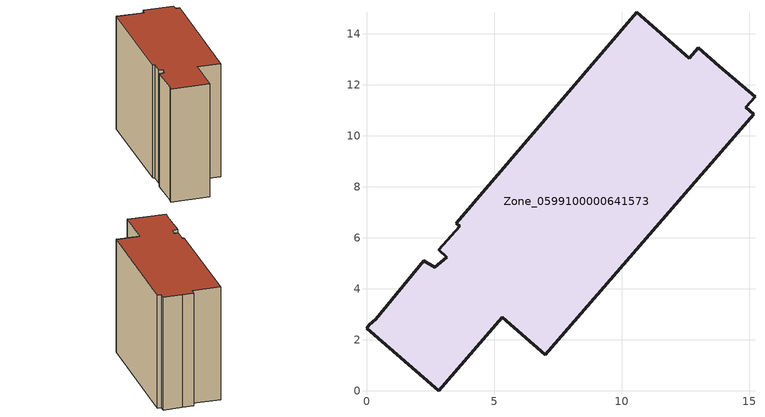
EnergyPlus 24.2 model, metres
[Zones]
Zone_0599100000641573
 floor ground (C_G): 5.32,2.88 2.83,0 0,2.46 0.11,2.59 0.35,2.8 2.25,5.09 2.68,4.83 3.14,5.23 2.84,5.53 3.65,6.45 3.51,6.57 10.59,14.84 12.66,13.04 13.01,13.45 13.83,12.73 15.23,11.52 14.87,11.11 15.18,10.84 7.01,1.42 z0
 wall outside (C_F): 2.68,4.83 2.25,5.09 0.35,2.8 0.11,2.59 0,2.46 2.83,0 5.32,2.88 7.01,1.42 15.18,10.84 14.87,11.11 15.23,11.52 13.83,12.73 13.01,13.45 12.66,13.04 10.59,14.84 3.51,6.57 3.65,6.45 2.84,5.53 3.14,5.23 2.68,4.83 z0:11.48
 roof outside (C_R): 3.14,5.23 2.68,4.83 2.25,5.09 0.35,2.8 0.11,2.59 0,2.46 2.83,0 5.32,2.88 7.01,1.42 15.18,10.84 14.87,11.11 15.23,11.52 13.83,12.73 13.01,13.45 12.66,13.04 10.59,14.84 3.51,6.57 3.65,6.45 2.84,5.53 z11.48
[BUILDING]
Pand.0599100000641573: North Axis=0; Terrain=City; Loads Convergence Tolerance Value=0.04; Temperature Convergence Tolerance Value=0.4; Solar Distribution=FullExterior; Maximum Number of Warmup Days=25; Minimum Number of Warmup Days=1
[Site:Location]
Rotterdam.The.Hague.AP_ZH_NLD Design_Conditions: Latitude=51.96; Longitude=4.45; Time Zone=1; Elevation=-4.5
[SITE:GROUNDTEMPERATURE:BUILDINGSURFACE]
18, 18, 18, 18, 18, 18, 18, 18, 18, 18, 18, 18
[MATERIAL] Thermal Absorptance=0.9; Solar Absorptance=0.7; Visible Absorptance=0.7
Name | Roughness | Thickness | Conductivity | Density | Specific Heat
G.TC.1946 | MediumSmooth | 0.15 | 1 | 540 | 1210
F.TC.1946 | Rough | 0.3 | 0.857143 | 1920 | 840
R.TC.1946 | MediumRough | 0.2 | 0.909091 | 1500 | 1000
[CONSTRUCTION]
C_G: G.TC.1946
C_F: F.TC.1946
C_R: R.TC.1946
[ZONE]
Zone_0599100000641573: Type=1; Multiplier=1; Ceiling Height=Autocalculate; Volume=Autocalculate; Floor Area=autocalculate; Part of Total Floor Area=Yes
[ZONEINFILTRATION:DESIGNFLOWRATE]
Infil_Zone_0599100000641573: Zone or ZoneList or Space or SpaceList=Zone_0599100000641573; Schedule=AlwaysOn; Design Flow Rate Calculation Method=Flow/Area; Flow Rate per Floor Area=0.003; Constant Term Coefficient=1; Temperature Term Coefficient=0; Velocity Term Coefficient=0; Velocity Squared Term Coefficient=0
[HVACTEMPLATE:ZONE:IDEALLOADSAIRSYSTEM]
Zone_0599100000641573: Maximum Heating Supply Air Temperature=50; Minimum Cooling Supply Air Temperature=13; Maximum Heating Supply Air Humidity Ratio=0.0156; Minimum Cooling Supply Air Humidity Ratio=0.0077; Heating Limit=NoLimit; Cooling Limit=NoLimit; Dehumidification Control Type=ConstantSensibleHeatRatio; Cooling Sensible Heat Ratio=0.7; Dehumidification Setpoint=60; Humidification Control Type=None; Humidification Setpoint=30; Outdoor Air Method=None; Outdoor Air Flow Rate per Person=0.00944; Outdoor Air Flow Rate per Zone Floor Area=0; Outdoor Air Flow Rate per Zone=0; Demand Controlled Ventilation Type=None; Outdoor Air Economizer Type=NoEconomizer; Heat Recovery Type=None; Sensible Heat Recovery Effectiveness=0.7; Latent Heat Recovery Effectiveness=0.65
[ZONECONTROL:THERMOSTAT]
ThermostatControl_Zone_0599100000641573: Zone or ZoneList=Zone_0599100000641573; Control Type Schedule=DualSetpointControlType; Control 1=Thermostat_Zone_0599100000641573; Temperature Difference Between Cutout And Setpoint=0
[THERMOSTATSETPOINT:DUALSETPOINT]
Thermostat_Zone_0599100000641573: Heating Setpoint Temperature Schedule=HeatingSetpoint_Zone_0599100000641573; Cooling Setpoint Temperature Schedule=CoolingSetpoint_Zone_0599100000641573
[SCHEDULE:COMPACT]
HeatingSetpoint_Zone_0599100000641573: Through: 12/31, For: AllDays, Until: 24:00, 21
CoolingSetpoint_Zone_0599100000641573: Through: 12/31, For: AllDays, Until: 24:00, 24
DualSetpointControlType: Through: 12/31, For: AllDays, Until: 24:00, 4
AlwaysOn: Through: 12/31, For: AllDays, Until: 24:00, 1
